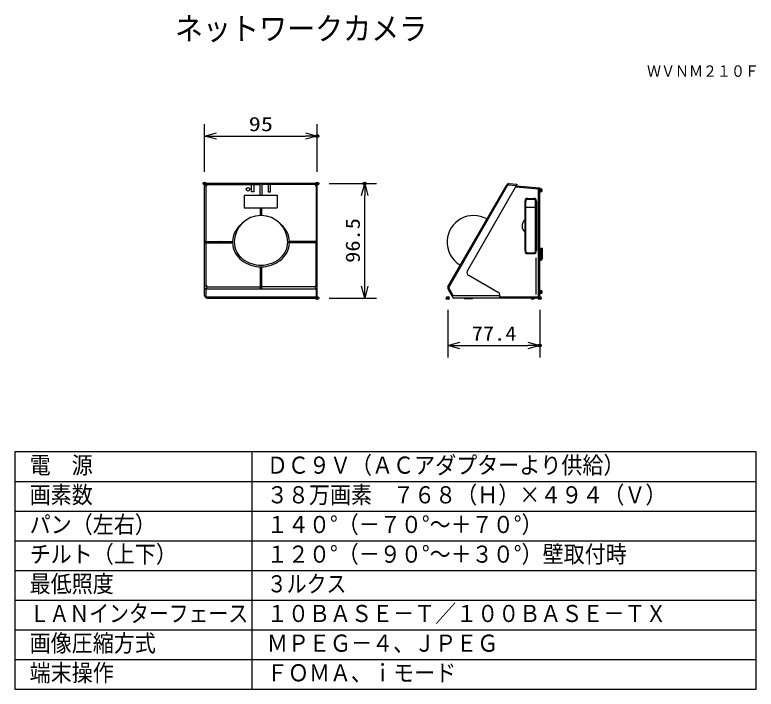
# Model space of a CAD drawing. Units: millimetres on the paper. Extents: x -127 to -2, y -66 to 48.
import ezdxf
from ezdxf.enums import TextEntityAlignment as Align

# ---------------------------------------------------------------- set-up
doc = ezdxf.new("R2010")
doc.units = ezdxf.units.MM
doc.header["$PDMODE"] = 32
doc.header["$PDSIZE"] = 0.5
for name, color, linetype in [('0-0_MOJI1', 2, 'Continuous'), ('0-1_TOUROKU', 1, 'Continuous'), ('0-2_GAIKEI', 1, 'Continuous'), ('0-3_WAKU', 7, 'Continuous'), ('0-4_DEFPOINTS', 7, 'Continuous')]:
    doc.layers.add(name, color=color, linetype=linetype)
doc.styles.add('ＭＳ ゴシック', font='')
doc.styles.get('ＭＳ ゴシック').set_extended_font_data('MS Gothic')

# ---------------------------------------------------------------- blocks, each defined once
blk = doc.blocks.new('_OPEN30')
at = {"layer": '0-3_WAKU'}
blk.add_line((0, 0), (-1, 0), dxfattribs=at)
blk.add_lwpolyline([(-1, 0.2679), (0, 0), (-1, -0.2679)], dxfattribs=at)

msp = doc.modelspace()

# ---------------------------------------------------------------- linework, layer by layer
at = {"layer": '0-2_GAIKEI', "color": 3}
for p, q in [((-94.994, 21.603), (-94.994, 29.603)), ((-75.994, 21.603), (-75.994, 29.603)), ((-92.994, 27.603), (-77.994, 27.603)), ((-73.994, 19.611), (-65.994, 19.611)), ((-67.994, 2.31), (-67.994, 17.611)), ((-73.994, 0.31), (-65.994, 0.31))]:
    msp.add_line(p, q, dxfattribs=at)
at = {"layer": '0-2_GAIKEI', "color": 7}
for p, q in [((-75.994, 19.611), (-94.994, 19.611)), ((-94.994, 0.718), (-94.994, 19.611)), ((-75.994, 0.718), (-75.994, 19.611)), ((-53.993, 2.196), (-44.178, 19.196)), ((-44.178, 19.196), (-44.028, 19.455)), ((-43.729, 19.611), (-44.028, 19.455)), ((-43.729, 19.611), (-43.701, 19.609)), ((-43.701, 19.609), (-42.342, 19.489)), ((-42.424, 19.228), (-38.497, 18.884)), ((-42.342, 19.489), (-42.342, 19.373)), ((-38.497, 0.51), (-38.497, 18.884)), ((-88.326, 17.663), (-82.78, 17.663)), ((-88.326, 17.663), (-88.326, 15.499)), ((-82.78, 17.663), (-82.78, 15.499)), ((-88.326, 15.499), (-82.78, 15.499)), ((-53.993, 2.196), (-53.993, 1.851)), ((-53.993, 1.851), (-53.15, 0.409)), ((-94.586, 0.31), (-76.402, 0.31)), ((-38.697, 0.31), (-52.977, 0.31))]:
    msp.add_line(p, q, dxfattribs=at)
at = {"layer": '0-2_GAIKEI'}
for p, q in [((-94.794, 19.609), (-94.994, 19.416)), ((-94.794, 19.196), (-94.794, 9.859)), ((-94.566, 19.455), (-85.605, 19.455)), ((-87.088, 18.222), (-87.088, 19.533)), ((-87.088, 19.533), (-86.686, 19.533)), ((-84.302, 19.533), (-84.302, 18.222)), ((-83.9, 19.533), (-84.302, 19.533)), ((-76.422, 19.455), (-76.194, 19.196)), ((-76.194, 19.609), (-75.994, 19.416)), ((-76.194, 19.196), (-75.994, 19.368)), ((-76.194, 19.196), (-76.194, 9.859)), ((-53.835, 2.07), (-43.847, 19.368)), ((-50.69, 4.914), (-42.342, 19.373)), ((-43.847, 19.368), (-44.178, 19.196)), ((-43.792, 19.416), (-43.847, 19.368)), ((-43.792, 19.416), (-43.701, 19.609)), ((-43.792, 19.416), (-42.388, 19.293)), ((-42.534, 19.038), (-38.687, 18.701)), ((-38.687, 0.311), (-38.687, 18.901)), ((-38.497, 18.698), (-38.297, 18.698)), ((-38.297, 18.197), (-38.497, 18.197)), ((-38.297, 18.698), (-38.297, 18.197)), ((-38.097, 18.397), (-38.097, 18.498)), ((-41, 16.656), (-41, 8.248)), ((-40.862, 8.246), (-40.86, 16.661)), ((-40.574, 17.095), (-39.483, 17.095)), ((-40.56, 16.961), (-39.497, 16.961)), ((-39.195, 8.246), (-39.197, 16.661)), ((-39.058, 16.656), (-39.058, 8.248)), ((-85.605, 15.496), (-85.605, 14.227)), ((-85.365, 14.226), (-85.365, 15.496)), ((-40.861, 15.64), (-39.197, 15.641)), ((-94.894, 9.859), (-90.214, 9.859)), ((-94.894, 9.859), (-94.894, 9.619)), ((-94.794, 9.619), (-94.794, 2.47)), ((-92.742, 9.839), (-92.241, 9.839)), ((-92.742, 9.639), (-92.241, 9.639)), ((-76.094, 9.859), (-80.774, 9.859)), ((-80.774, 9.619), (-80.774, 9.859)), ((-76.094, 9.619), (-80.774, 9.619)), ((-76.194, 2.47), (-76.194, 9.619)), ((-76.094, 9.859), (-76.094, 9.619)), ((-76.094, 9.859), (-76.094, 9.619)), ((-40.574, 7.807), (-39.483, 7.807)), ((-40.56, 7.941), (-39.497, 7.941)), ((-38.497, 8.018), (-38.097, 8.018)), ((-38.297, 8.718), (-38.297, 6.716)), ((-39.158, 7.117), (-39.158, 0.911)), ((-38.497, 6.716), (-38.297, 6.716)), ((-45.345, 1.135), (-50.47, 4.095)), ((-94.994, 2.07), (-94.794, 2.47)), ((-94.794, 1.823), (-94.794, 0.508)), ((-94.742, 1.851), (-76.228, 1.851)), ((-94.57, 2.196), (-85.605, 2.196)), ((-76.401, 2.196), (-85.365, 2.196)), ((-76.194, 2.47), (-76.418, 2.196)), ((-76.418, 2.196), (-76.246, 1.851)), ((-76.246, 1.851), (-76.194, 1.823)), ((-75.994, 2.07), (-76.194, 2.47)), ((-76.194, 1.823), (-75.994, 2.002)), ((-76.177, 1.823), (-76.177, 0.508)), ((-53.835, 2.07), (-53.849, 2.002)), ((-53.849, 2.002), (-53.094, 0.711)), ((-38.497, 1.562), (-38.297, 1.562)), ((-38.297, 1.562), (-38.297, 1.061)), ((-38.097, 1.261), (-38.097, 1.362)), ((-94.794, 0.508), (-76.177, 0.508)), ((-45.245, 0.711), (-53.094, 0.711)), ((-51.229, 0.31), (-51.229, 0.29)), ((-49.888, 0.19), (-51.129, 0.19)), ((-49.788, 0.31), (-49.788, 0.29)), ((-45.245, 0.31), (-45.245, 0.962)), ((-45.244, 0.51), (-38.497, 0.51)), ((-38.297, 1.061), (-38.497, 1.061))]:
    msp.add_line(p, q, dxfattribs=at)
for points in [[(-94.748, 19.611), (-94.566, 19.455), (-94.794, 19.196), (-94.994, 19.368)], [(-86.686, 19.533), (-86.686, 18.222), (-87.088, 18.222)], [(-85.605, 17.666), (-85.605, 19.541), (-85.365, 19.541), (-85.365, 17.666)], [(-76.24, 19.611), (-76.422, 19.455), (-85.383, 19.455)], [(-84.302, 18.222), (-83.9, 18.222), (-83.9, 19.533)], [(-94.794, 9.619), (-94.794, 2.47), (-94.57, 2.196), (-94.742, 1.851), (-94.794, 1.823), (-94.994, 2.002)], [(-94.894, 9.859), (-94.894, 9.619), (-90.214, 9.619), (-90.214, 9.859)], [(-38.497, 8.718), (-38.097, 8.718), (-38.097, 6.916)], [(-85.605, 5.587), (-85.605, 1.995), (-85.365, 1.995), (-85.365, 5.587)]]:
    msp.add_lwpolyline(points, dxfattribs=at)
msp.add_circle((-87.688, 18.641), 0.3, dxfattribs=at)
for centre, radius, start, end in [((-38.297, 18.498), 0.2, 0, 90), ((-38.297, 18.397), 0.2, 270, 0), ((-40.577, 16.671), 0.423, 89.61261, 181.43173), ((-40.56, 16.661), 0.3, 90, 179.98565), ((-39.497, 16.661), 0.3, 0.01435, 90), ((-39.48, 16.671), 0.423, 358.56827, 90.38739), ((-86.411, 9.683), 3.887, 130.10734, 177.37371), ((-84.577, 9.683), 3.887, 2.62629, 49.90635), ((-40.12, 12.451), 1.361, 131.19744, 229.6848), ((-92.742, 9.739), 0.1, 89.99997, 270.00001), ((-92.241, 9.739), 0.1, 269.99999, 90.00003), ((-86.552, 9.702), 3.742, 181.26534, 234.71094), ((-84.434, 9.711), 3.749, 305.18597, 358.57944), ((-40.577, 8.23), 0.423, 178.56827, 270.38739), ((-40.56, 8.241), 0.3, 180.01435, 270), ((-39.497, 8.241), 0.3, 270, 359.98565), ((-39.48, 8.23), 0.423, 269.61261, 1.43173), ((-85.545, 10.847), 5.261, 232.93869, 270.55847), ((-85.443, 10.847), 5.261, 269.44153, 307.06165), ((-38.297, 6.916), 0.2, 270, 0), ((-50.17, 4.614), 0.6, 149.99927, 239.99844), ((-38.297, 1.362), 0.2, 0, 90), ((-38.297, 1.261), 0.2, 270, 0), ((-51.129, 0.29), 0.1, 180, 270), ((-49.888, 0.29), 0.1, 270, 0), ((-45.445, 0.962), 0.2, 0, 59.99844), ((-39.698, 0.435), 0.325, 202.60642, 337.39358)]:
    msp.add_arc(centre, radius, start, end, dxfattribs=at)
at = {"layer": '0-2_GAIKEI', "color": 7}
for centre, radius, start, end in [((-85.494, 9.72), 4.508, 0.3164, 179.6836), ((-49.638, 9.738), 4.485, 60.54009, 176.64523), ((-49.641, 9.739), 4.482, 176.64871, 240.02789), ((-86.328, 9.807), 3.674, 181.02194, 232.95182), ((-84.66, 9.807), 3.674, 307.04818, 358.97806), ((-85.503, 10.846), 5, 232.5737, 270.10579), ((-85.485, 10.846), 5, 269.89421, 307.4263), ((-94.586, 0.718), 0.408, 180, 270), ((-76.402, 0.718), 0.408, 270, 0), ((-52.977, 0.51), 0.2, 210.30523, 270), ((-38.697, 0.51), 0.2, 270, 0)]:
    msp.add_arc(centre, radius, start, end, dxfattribs=at)
at = {"layer": '0-3_WAKU', "color": 3}
for p, q in [((-53.993, -1.686), (-53.993, -9.686)), ((-38.497, -1.686), (-38.497, -9.686)), ((-51.993, -7.686), (-40.497, -7.686))]:
    msp.add_line(p, q, dxfattribs=at)
at = {"layer": '0-3_WAKU', "color": 4}
for p, q in [((-2, -25.607), (-127, -25.607)), ((-127, -25.607), (-127, -65.607)), ((-87, -65.607), (-87, -25.607)), ((-2, -65.607), (-2, -25.607)), ((-127, -65.607), (-2, -65.607))]:
    msp.add_line(p, q, dxfattribs=at)
at = {"layer": '0-3_WAKU', "color": 1}
for p, q in [((-127, -30.607), (-2, -30.607)), ((-127, -35.607), (-2, -35.607)), ((-127, -40.607), (-2, -40.607)), ((-127, -45.607), (-2, -45.607)), ((-127, -50.607), (-2, -50.607)), ((-127, -55.607), (-2, -55.607)), ((-127, -60.607), (-2, -60.607))]:
    msp.add_line(p, q, dxfattribs=at)
at = {"layer": '0-3_WAKU'}
for p in [(-75.994, 27.603), (-94.994, 19.603), (-75.994, 19.611), (-75.994, 19.603), (-67.994, 19.611), (-75.994, 0.31)]:
    msp.add_point(p, dxfattribs=at)
at = {"layer": '0-4_DEFPOINTS'}
for p in [(-53.993, 0.314), (-38.497, 0.314), (-38.497, -7.686)]:
    msp.add_point(p, dxfattribs=at)

# ---------------------------------------------------------------- block references
at = {"layer": '0-2_GAIKEI', "xscale": 2, "yscale": 2}
for p, rotation in [((-94.994, 27.603), 180), ((-67.994, 19.611), 90), ((-67.994, 0.31), 270)]:
    msp.add_blockref('_OPEN30', p, dxfattribs=dict(at, rotation=rotation))
msp.add_blockref('_OPEN30', (-75.994, 27.603), dxfattribs=at)
at = {"layer": '0-3_WAKU', "xscale": 2, "yscale": 2, "rotation": 180}
msp.add_blockref('_OPEN30', (-53.993, -7.686), dxfattribs=at)
at = {"layer": '0-3_WAKU', "xscale": 2, "yscale": 2}
msp.add_blockref('_OPEN30', (-38.497, -7.686), dxfattribs=at)

# ---------------------------------------------------------------- texts
at = {"layer": '0-0_MOJI1', "style": 'ＭＳ ゴシック'}
for s, height, width, p in [('ネットワークカメラ', 3.849, 0.9, (-100, 42.653)), ('電\u3000源', 2.889, 0.9, (-124.5, -30.162)), ('ＤＣ９Ｖ（ＡＣアダプターより供給）', 2.889, 0.9, (-84.5, -30.162)), ('画素数', 2.889, 0.9, (-124.5, -35.162)), ('３８万画素\u3000７６８（Ｈ）×４９４（Ｖ）', 2.889, 0.9, (-84.5, -35.162)), ('パン（左右）', 2.889, 0.9, (-124.5, -40.162)), ('１４０°（－７０°～＋７０°）', 2.889, 0.9, (-84.5, -40.162)), ('チルト（上下）', 2.889, 0.9, (-124.5, -45.162)), ('１２０°（－９０°～＋３０°）壁取付時', 2.889, 0.9, (-84.5, -45.162)), ('最低照度', 2.889, 0.9, (-124.5, -50.162)), ('３ルクス', 2.889, 0.85, (-84.5, -50.162)), ('ＬＡＮインターフェース', 2.889, 0.85, (-124.5, -55.162)), ('１０ＢＡＳＥ－Ｔ／１００ＢＡＳＥ－ＴＸ', 2.889, 0.9, (-84.5, -55.162)), ('画像圧縮方式', 2.889, 0.9, (-124.5, -60.162)), ('ＭＰＥＧ－４、ＪＰＥＧ', 2.889, 0.9, (-84.5, -60.162)), ('端末操作', 2.889, 0.9, (-124.5, -65.162)), ('ＦＯＭＡ、ｉモード', 2.889, 0.9, (-84.5, -65.162))]:
    msp.add_text(s, height=height, dxfattribs=dict(at, width=width)).set_placement(p, align=Align.BOTTOM_LEFT)
at = {"layer": '0-1_TOUROKU', "style": 'ＭＳ ゴシック', "width": 0.9}
msp.add_text('ＷＶＮＭ２１０Ｆ', height=1.921, dxfattribs=at).set_placement((-20.4, 37.023), align=Align.BOTTOM_LEFT)
at = {"layer": '0-2_GAIKEI', "color": 3, "style": 'ＭＳ ゴシック', "width": 1.25}
msp.add_text('95', height=2.405, dxfattribs=at).set_placement((-87.561, 27.713), align=Align.BOTTOM_LEFT)
at = {"layer": '0-2_GAIKEI', "color": 3, "style": 'ＭＳ ゴシック', "width": 1.15}
msp.add_text('96.5', height=2.405, rotation=90, dxfattribs=at).set_placement((-68.104, 6.253), align=Align.BOTTOM_LEFT)
at = {"layer": '0-3_WAKU', "color": 3, "style": 'ＭＳ ゴシック', "width": 1.15}
msp.add_text('77.4', height=2.405, dxfattribs=at).set_placement((-49.952, -7.577), align=Align.BOTTOM_LEFT)

doc.saveas('drawing.dxf')
